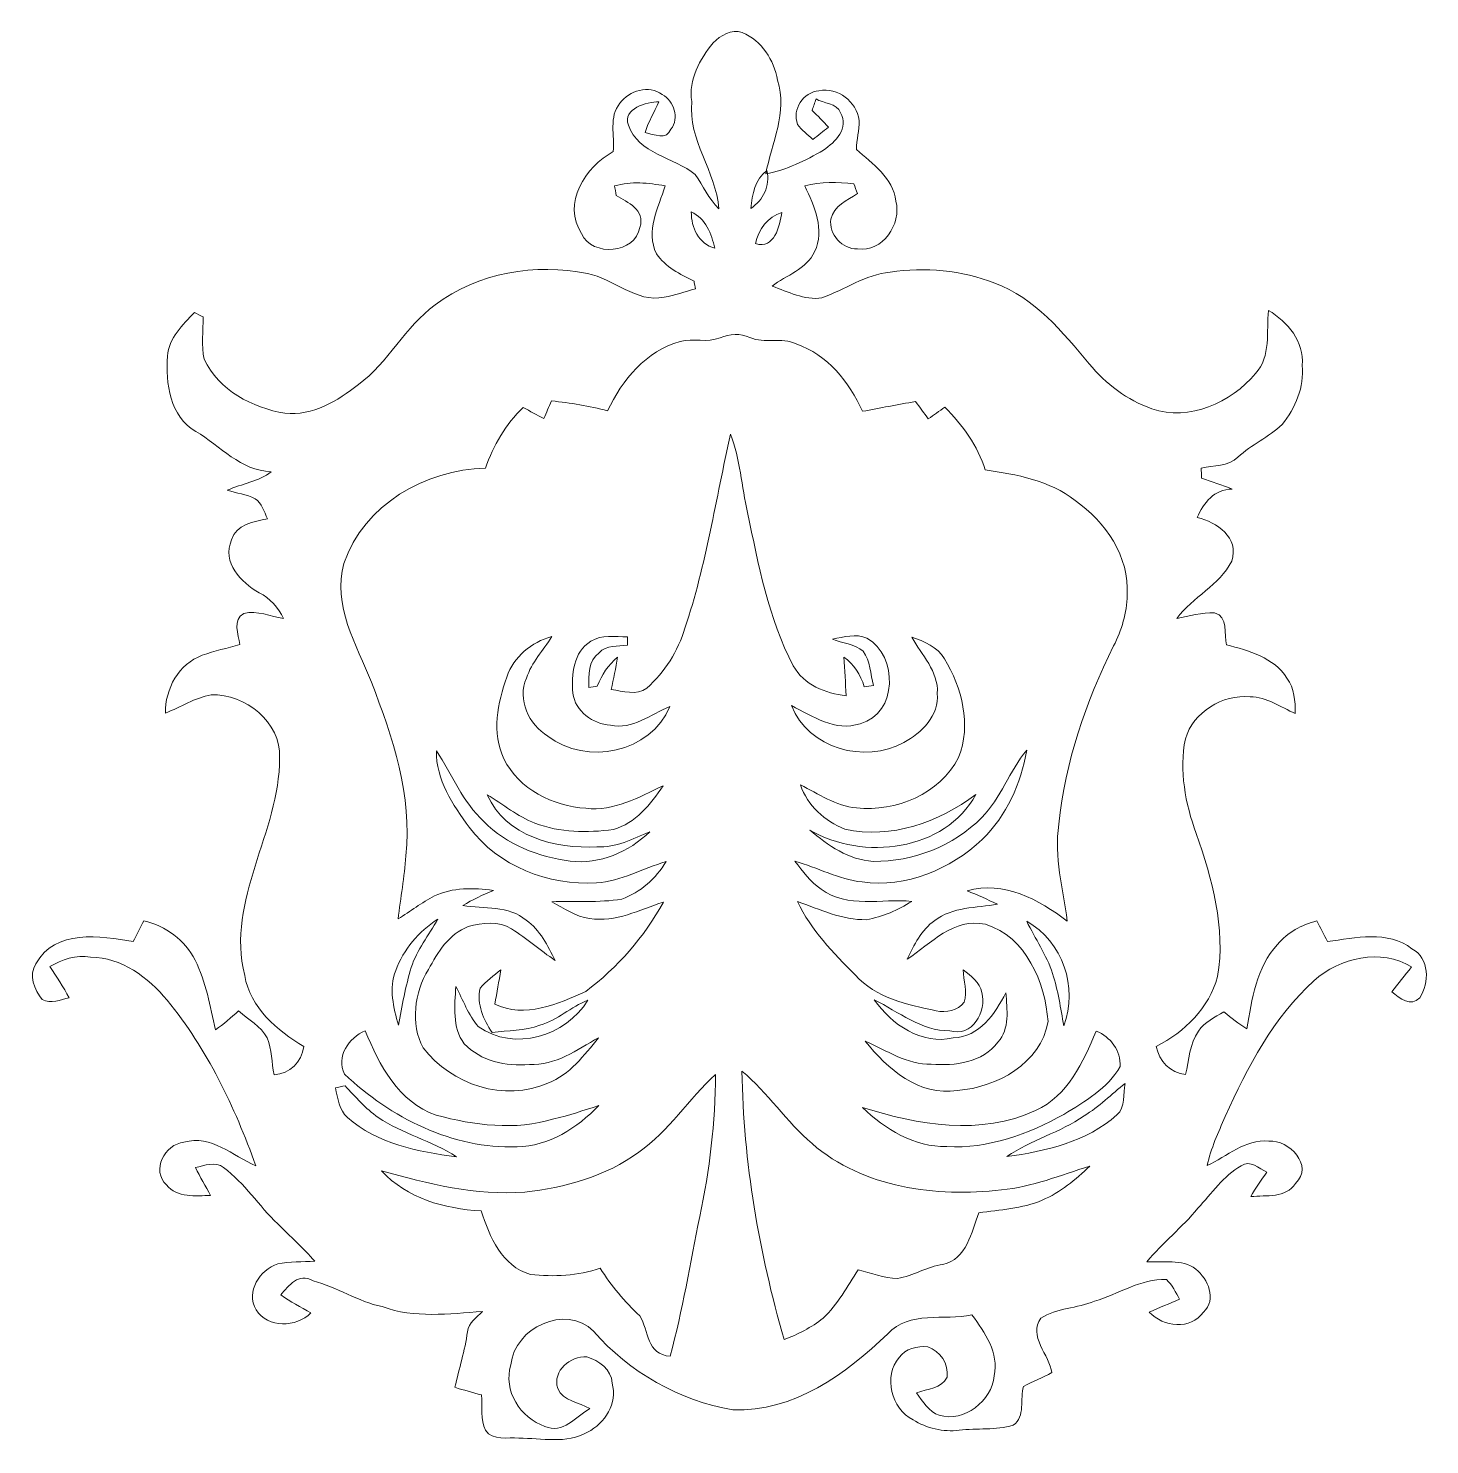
# Model space of a CAD drawing. Header units: centimetres. Extents: x -16.3 to 16.3, y -8.2 to 8.2.
# Drawn here: x 0.21 to 16.33, y -8.15 to 8.14 of the extents above; entities that cross this region are included whole.
import ezdxf

# ---------------------------------------------------------------- set-up
doc = ezdxf.new("R2010")
doc.units = ezdxf.units.CM
doc.header["$MEASUREMENT"] = 0
doc.layers.add('Layer 1', color=7, linetype='Continuous')

msp = doc.modelspace()

# ---------------------------------------------------------------- linework, layer by layer
at = {"layer": 'Layer 1', "color": 250, "lineweight": 9}
for points, knots in [([(8.08703, 7.97241), (8.17346, 8.05496), (8.2994, 8.13998), (8.42322, 8.09059), (8.42322, 8.09059), (8.64865, 7.99886), (8.788, 7.77626), (8.82821, 7.54343), (8.82821, 7.54343), (8.94745, 7.17301), (8.76013, 6.82059), (8.69309, 6.46463), (8.69309, 6.46463), (8.93122, 6.51014), (9.15065, 6.61809), (9.35844, 6.73945), (9.35844, 6.73945), (9.49038, 6.83117), (9.65618, 6.99133), (9.55176, 7.16878), (9.55176, 7.16878), (9.51507, 7.28273), (9.35173, 7.27461), (9.27236, 7.32753), (9.27236, 7.32753), (9.25684, 7.28378), (9.24202, 7.23969), (9.2272, 7.19559), (9.2272, 7.19559), (9.29035, 7.13174), (9.35526, 7.06929), (9.41559, 7.00227), (9.41559, 7.00227), (9.35526, 6.95535), (9.29494, 6.90878), (9.23461, 6.86186), (9.23461, 6.86186), (9.17287, 6.91619), (9.1069, 6.96769), (9.05963, 7.03543), (9.05963, 7.03543), (8.99296, 7.20794), (9.12737, 7.40726), (9.30481, 7.42243), (9.30481, 7.42243), (9.52354, 7.46829), (9.73803, 7.29507), (9.76731, 7.08094), (9.76731, 7.08094), (9.77401, 6.96769), (9.73485, 6.85798), (9.73556, 6.74509), (9.73556, 6.74509), (9.91971, 6.58317), (10.15959, 6.41736), (10.19028, 6.15313), (10.19028, 6.15313), (10.25802, 5.89102), (10.03824, 5.55729), (9.74826, 5.60209), (9.74826, 5.60209), (9.57222, 5.59574), (9.41559, 5.77284), (9.44275, 5.94605), (9.44275, 5.94605), (9.47203, 6.09951), (9.63325, 6.15842), (9.74649, 6.23991), (9.74649, 6.23991), (9.73344, 6.27731), (9.72039, 6.3147), (9.70804, 6.35174), (9.70804, 6.35174), (9.51895, 6.36833), (9.32633, 6.37891), (9.14183, 6.32635), (9.14183, 6.32635), (9.25189, 6.09422), (9.37608, 5.82293), (9.25578, 5.56893), (9.25578, 5.56893), (9.16018, 5.36855), (8.93158, 5.30082), (8.76542, 5.17417), (8.76542, 5.17417), (8.95027, 5.10961), (9.13688, 5.01048), (9.34009, 5.03835), (9.34009, 5.03835), (9.60115, 5.13607), (9.83963, 5.304), (10.12326, 5.33539), (10.12326, 5.33539), (10.52684, 5.39184), (10.94664, 5.35973), (11.32694, 5.20662), (11.32694, 5.20662), (11.78908, 5.03941), (12.10834, 4.64536), (12.41314, 4.27953), (12.41314, 4.27953), (12.60329, 4.05093), (12.84988, 3.86219), (13.1321, 3.76412), (13.1321, 3.76412), (13.56602, 3.61631), (14.04368, 3.83362), (14.3259, 4.1677), (14.3259, 4.1677), (14.50864, 4.37019), (14.44655, 4.64888), (14.47513, 4.89548), (14.47513, 4.89548), (14.69279, 4.76142), (14.89035, 4.536), (14.86177, 4.2626), (14.86177, 4.2626), (14.88893, 4.01424), (14.78416, 3.77047), (14.63105, 3.58103), (14.63105, 3.58103), (14.47724, 3.4371), (14.27933, 3.34925), (14.12305, 3.20673), (14.12305, 3.20673), (14.01122, 3.09702), (13.84436, 3.11289), (13.70184, 3.0815), (13.70184, 3.0815), (13.70219, 3.0434), (13.70325, 3.00529), (13.70431, 2.96649), (13.70431, 2.96649), (13.82284, 2.92521), (13.94173, 2.885), (14.05885, 2.83914), (14.05885, 2.83914), (13.84895, 2.83737), (13.729, 2.68286), (13.65633, 2.51316), (13.65633, 2.51316), (13.88246, 2.45425), (14.14175, 2.28703), (14.05144, 2.00904), (14.05144, 2.00904), (13.91421, 1.73105), (13.60024, 1.59911), (13.42208, 1.3497), (13.42208, 1.3497), (13.56566, 1.37545), (13.70748, 1.42414), (13.85494, 1.41567), (13.85494, 1.41567), (14.0151, 1.37757), (13.96466, 1.16308), (13.99041, 1.04772), (13.99041, 1.04772), (14.24617, 0.97893), (14.53651, 0.90344), (14.6875, 0.6646), (14.6875, 0.6646), (14.77216, 0.54678), (14.78381, 0.3979), (14.7831, 0.2575), (14.7831, 0.2575), (14.61236, 0.32841), (14.45749, 0.44941), (14.26381, 0.45012), (14.26381, 0.45012), (13.94808, 0.47975), (13.60765, 0.27373), (13.51875, -0.03566), (13.51875, -0.03566), (13.44643, -0.40043), (13.51839, -0.7779), (13.64328, -1.12327), (13.64328, -1.12327), (13.82672, -1.64891), (13.98406, -2.20736), (13.88951, -2.76933), (13.88951, -2.76933), (13.79038, -3.13234), (13.51275, -3.40716), (13.18431, -3.57226), (13.18431, -3.57226), (13.21536, -3.75006), (13.34659, -3.87177), (13.52157, -3.89646), (13.52157, -3.89646), (13.55685, -3.72783), (13.56849, -3.54262), (13.67044, -3.39657), (13.67044, -3.39657), (13.73958, -3.2918), (13.85565, -3.23571), (13.96219, -3.17644), (13.96219, -3.17644), (14.0465, -3.24488), (14.13187, -3.31297), (14.22501, -3.36941), (14.22501, -3.36941), (14.28463, -3.03074), (14.33684, -2.66527), (14.57778, -2.39927), (14.57778, -2.39927), (14.69208, -2.25887), (14.85718, -2.17631), (15.02934, -2.12834), (15.02934, -2.12834), (15.07097, -2.20736), (15.11295, -2.28673), (15.15387, -2.36682), (15.15387, -2.36682), (15.47172, -2.32272), (15.84814, -2.23417), (16.1247, -2.45042), (16.1247, -2.45042), (16.32721, -2.55238), (16.32827, -2.84624), (16.21361, -3.01205), (16.21361, -3.01205), (16.11131, -3.13164), (15.98431, -3.01169), (15.89188, -2.94643), (15.89188, -2.94643), (15.96738, -2.84977), (16.04393, -2.75416), (16.12119, -2.65892), (16.12119, -2.65892), (15.76911, -2.44266), (15.29216, -2.54814), (14.99794, -2.81837), (14.99794, -2.81837), (14.5284, -3.23782), (14.2363, -3.81319), (13.97806, -4.37764), (13.97806, -4.37764), (13.89728, -4.56215), (13.81226, -4.74701), (13.76886, -4.94455), (13.76886, -4.94455), (13.99958, -4.83485), (14.20455, -4.64082), (14.47865, -4.66234), (14.47865, -4.66234), (14.71149, -4.64575), (15.00041, -4.94455), (14.78663, -5.14811), (14.78663, -5.14811), (14.67339, -5.32486), (14.45043, -5.28005), (14.27228, -5.30122), (14.27228, -5.30122), (14.32484, -5.20174), (14.38905, -5.10931), (14.45572, -5.01864), (14.45572, -5.01864), (14.36541, -4.97666), (14.26205, -4.87577), (14.16151, -4.94527), (14.16151, -4.94527), (13.95654, -5.0638), (13.82037, -5.26453), (13.66268, -5.43492), (13.66268, -5.43492), (13.4817, -5.65435), (13.25734, -5.8325), (13.07566, -6.05087), (13.07566, -6.05087), (13.26404, -6.05899), (13.47676, -6.01383), (13.6394, -6.13448), (13.6394, -6.13448), (13.77733, -6.24984), (13.88493, -6.48373), (13.7283, -6.62943), (13.7283, -6.62943), (13.57942, -6.83792), (13.26475, -6.80441), (13.10423, -6.62872), (13.10423, -6.62872), (13.21924, -6.57828), (13.33601, -6.53206), (13.45101, -6.48197), (13.45101, -6.48197), (13.40903, -6.40153), (13.36952, -6.31651), (13.30038, -6.25548), (13.30038, -6.25548), (13.00263, -6.24102), (12.75075, -6.42482), (12.47452, -6.50243), (12.47452, -6.50243), (12.27697, -6.59098), (12.03743, -6.57757), (11.85751, -6.69998), (11.85751, -6.69998), (11.70476, -6.89507), (11.95947, -7.13284), (11.98451, -7.32546), (11.98451, -7.32546), (11.88009, -7.38684), (11.76191, -7.42106), (11.65925, -7.48421), (11.65925, -7.48421), (11.61128, -7.62814), (11.68536, -7.83205), (11.5386, -7.93046), (11.5386, -7.93046), (11.33858, -7.99045), (11.12338, -7.96399), (10.91771, -7.98798), (10.91771, -7.98798), (10.73286, -8.01161), (10.54412, -7.96645), (10.38678, -7.86803), (10.38678, -7.86803), (10.13808, -7.74068), (10.04036, -7.36709), (10.22662, -7.15013), (10.22662, -7.15013), (10.30282, -7.05241), (10.43547, -7.01396), (10.55682, -7.02807), (10.55682, -7.02807), (10.69617, -7.07781), (10.80059, -7.22351), (10.77801, -7.37767), (10.77801, -7.37767), (10.71698, -7.51208), (10.54977, -7.50996), (10.42841, -7.55723), (10.42841, -7.55723), (10.50108, -7.6546), (10.56388, -7.77843), (10.68876, -7.81653), (10.68876, -7.81653), (10.97522, -7.89977), (11.29448, -7.65143), (11.32165, -7.3625), (11.32165, -7.3625), (11.37774, -7.09756), (11.21158, -6.86297), (11.06447, -6.66224), (11.06447, -6.66224), (10.74415, -6.7268), (10.34198, -6.61144), (10.09714, -6.87814), (10.09714, -6.87814), (9.61561, -7.34275), (9.01413, -7.78019), (8.31457, -7.75479), (8.31457, -7.75479), (7.70073, -7.64649), (7.12183, -7.32193), (6.71401, -6.84991), (6.71401, -6.84991), (6.38911, -6.52995), (5.80385, -6.80793), (5.76222, -7.23656), (5.76222, -7.23656), (5.66909, -7.52972), (5.87299, -7.85039), (6.1538, -7.94353), (6.1538, -7.94353), (6.35418, -8.0349), (6.51505, -7.83275), (6.67168, -7.73856), (6.67168, -7.73856), (6.54609, -7.66801), (6.36476, -7.65284), (6.30091, -7.50749), (6.30091, -7.50749), (6.23882, -7.29935), (6.44767, -7.13355), (6.63499, -7.14519), (6.63499, -7.14519), (6.77363, -7.18258), (6.9218, -7.28983), (6.92603, -7.44752), (6.92603, -7.44752), (6.99377, -7.67577), (6.84384, -7.91), (6.64346, -8.00985), (6.64346, -8.00985), (6.40357, -8.15449), (6.11535, -8.07334), (5.85324, -8.08111), (5.85324, -8.08111), (5.73259, -8.06347), (5.55126, -8.11744), (5.47188, -7.98761), (5.47188, -7.98761), (5.40486, -7.86556), (5.43625, -7.71669), (5.42355, -7.58263), (5.42355, -7.58263), (5.31948, -7.553), (5.21894, -7.52795), (5.11805, -7.49409), (5.11805, -7.49409), (5.1685, -7.28101), (5.2327, -7.07146), (5.26304, -6.8545), (5.26304, -6.8545), (5.27715, -6.75184), (5.36923, -6.69081), (5.43661, -6.62273), (5.43661, -6.62273), (5.05067, -6.64742), (4.65379, -6.70316), (4.2816, -6.56628), (4.2816, -6.56628), (4.00221, -6.50913), (3.76303, -6.33909), (3.48857, -6.27136), (3.48857, -6.27136), (3.31571, -6.1687), (3.21058, -6.32498), (3.11603, -6.43081), (3.11603, -6.43081), (3.22504, -6.51019), (3.34463, -6.57228), (3.46246, -6.63754), (3.46246, -6.63754), (3.29489, -6.80829), (2.96575, -6.81675), (2.83275, -6.60403), (2.83275, -6.60403), (2.71105, -6.39095), (2.87473, -6.14436), (3.08111, -6.07592), (3.08111, -6.07592), (3.22046, -6.04593), (3.3658, -6.05334), (3.50762, -6.04382), (3.50762, -6.04382), (3.37321, -5.89283), (3.2254, -5.7556), (3.08076, -5.61555), (3.08076, -5.61555), (2.86627, -5.40564), (2.6994, -5.14741), (2.45881, -4.96573), (2.45881, -4.96573), (2.36215, -4.89235), (2.24009, -4.9435), (2.13566, -4.96608), (2.13566, -4.96608), (2.18682, -5.07685), (2.25067, -5.18128), (2.30958, -5.28817), (2.30958, -5.28817), (2.14025, -5.28887), (1.92294, -5.32027), (1.80264, -5.16575), (1.80264, -5.16575), (1.62273, -5.00135), (1.78183, -4.69656), (2.00267, -4.67539), (2.00267, -4.67539), (2.31664, -4.58508), (2.56182, -4.83097), (2.82887, -4.94703), (2.82887, -4.94703), (2.58652, -4.26758), (2.27113, -3.60154), (1.8097, -3.04203), (1.8097, -3.04203), (1.58992, -2.78239), (1.28618, -2.5432), (0.92917, -2.54744), (0.92917, -2.54744), (0.76124, -2.51287), (0.60073, -2.57143), (0.45997, -2.65503), (0.45997, -2.65503), (0.53793, -2.7711), (0.61696, -2.88822), (0.68257, -3.01275), (0.68257, -3.01275), (0.58238, -3.03498), (0.47232, -3.08613), (0.37283, -3.03427), (0.37283, -3.03427), (0.28288, -2.91962), (0.21303, -2.75593), (0.30087, -2.62117), (0.30087, -2.62117), (0.51571, -2.22253), (1.04523, -2.29908), (1.41741, -2.36752), (1.41741, -2.36752), (1.45833, -2.28673), (1.49996, -2.2063), (1.54229, -2.12657), (1.54229, -2.12657), (1.78994, -2.18655), (2.01819, -2.34777), (2.12967, -2.58025), (2.12967, -2.58025), (2.25843, -2.82931), (2.30182, -3.11082), (2.36426, -3.38176), (2.36426, -3.38176), (2.45846, -3.31614), (2.54453, -3.23959), (2.63167, -3.16515), (2.63167, -3.16515), (2.7428, -3.26428), (2.88496, -3.34083), (2.96011, -3.47454), (2.96011, -3.47454), (3.01091, -3.60965), (3.01196, -3.75888), (3.03913, -3.90034), (3.03913, -3.90034), (3.22293, -3.88764), (3.3524, -3.75323), (3.38273, -3.57296), (3.38273, -3.57296), (3.07194, -3.39199), (2.76502, -3.12881), (2.70082, -2.75522), (2.70082, -2.75522), (2.48245, -1.88598), (3.10404, -1.11057), (3.10263, -0.25473), (3.10263, -0.25473), (3.11956, 0.16366), (2.70822, 0.47904), (2.31664, 0.47375), (2.31664, 0.47375), (2.12861, 0.43671), (1.96563, 0.3344), (1.79135, 0.26138), (1.79135, 0.26138), (1.78112, 0.54078), (1.94693, 0.82865), (2.21292, 0.92813), (2.21292, 0.92813), (2.35439, 0.97575), (2.50079, 1.01033), (2.64543, 1.05019), (2.64543, 1.05019), (2.63238, 1.16484), (2.55476, 1.34053), (2.692, 1.40826), (2.692, 1.40826), (2.84298, 1.44601), (2.99856, 1.3758), (3.14708, 1.34864), (3.14708, 1.34864), (3.08711, 1.47564), (2.99433, 1.58359), (2.86697, 1.64709), (2.86697, 1.64709), (2.65778, 1.76386), (2.43764, 1.99669), (2.54947, 2.25458), (2.54947, 2.25458), (2.59957, 2.43415), (2.80982, 2.46518), (2.96328, 2.498), (2.96328, 2.498), (2.92377, 2.57807), (2.89837, 2.67473), (2.82217, 2.72835), (2.82217, 2.72835), (2.72057, 2.77705), (2.60768, 2.79433), (2.50114, 2.82608), (2.50114, 2.82608), (2.66836, 2.90158), (2.86027, 2.9231), (3.00738, 3.03916), (3.00738, 3.03916), (2.65107, 3.04939), (2.42318, 3.33444), (2.13955, 3.50306), (2.13955, 3.50306), (1.84251, 3.66958), (1.78712, 4.06222), (1.81393, 4.36878), (1.81393, 4.36878), (1.8284, 4.57727), (1.9875, 4.72825), (2.12332, 4.87078), (2.12332, 4.87078), (2.15613, 4.85385), (2.18929, 4.83692), (2.22245, 4.81963), (2.22245, 4.81963), (2.22351, 4.65806), (2.20058, 4.49225), (2.23621, 4.33315), (2.23621, 4.33315), (2.40378, 3.97614), (2.78936, 3.77329), (3.16437, 3.7112), (3.16437, 3.7112), (3.48116, 3.67698), (3.77079, 3.85514), (4.00927, 4.0414), (4.00927, 4.0414), (4.35358, 4.29717), (4.54443, 4.70568), (4.89086, 4.95863), (4.89086, 4.95863), (5.38369, 5.32904), (6.04444, 5.44369), (6.6424, 5.31775), (6.6424, 5.31775), (6.94755, 5.26412), (7.2005, 4.97838), (7.5247, 5.04647), (7.5247, 5.04647), (7.64676, 5.0701), (7.76423, 5.10961), (7.88418, 5.14242), (7.88418, 5.14242), (7.8803, 5.16465), (7.87218, 5.20945), (7.8683, 5.23168), (7.8683, 5.23168), (7.70814, 5.30929), (7.5381, 5.39677), (7.4358, 5.54706), (7.4358, 5.54706), (7.31091, 5.80741), (7.45979, 6.07693), (7.53563, 6.32811), (7.53563, 6.32811), (7.34372, 6.36092), (7.14546, 6.38244), (6.95567, 6.32811), (6.95567, 6.32811), (6.9599, 6.30059), (6.96872, 6.24521), (6.97331, 6.21769), (6.97331, 6.21769), (7.10525, 6.13549), (7.31127, 6.05506), (7.24565, 5.85045), (7.24565, 5.85045), (7.19626, 5.54918), (6.70061, 5.50367), (6.57467, 5.77883), (6.57467, 5.77883), (6.34854, 6.12209), (6.62053, 6.54895), (6.93909, 6.7211), (6.93909, 6.7211), (6.95814, 6.90455), (6.88546, 7.12292), (7.0167, 7.27743), (7.0167, 7.27743), (7.12218, 7.42384), (7.34937, 7.49333), (7.50283, 7.38045), (7.50283, 7.38045), (7.63794, 7.30213), (7.70497, 7.10951), (7.60196, 6.97863), (7.60196, 6.97863), (7.55786, 6.85198), (7.40511, 6.9176), (7.30703, 6.94088), (7.30703, 6.94088), (7.3409, 7.06647), (7.41463, 7.17548), (7.46296, 7.29543), (7.46296, 7.29543), (7.32644, 7.2926), (7.04421, 7.22028), (7.11336, 7.02661), (7.11336, 7.02661), (7.2259, 6.69711), (7.63688, 6.65266), (7.88347, 6.46005), (7.88347, 6.46005), (7.96743, 6.32493), (8.04046, 6.17994), (8.15335, 6.06494), (8.15335, 6.06494), (8.12229, 6.49533), (7.79916, 6.85198), (7.84185, 7.29719), (7.84185, 7.29719), (7.80233, 7.55084), (7.93745, 7.78191), (8.08703, 7.97241), (8.08703, 7.97241), (8.08703, 7.97241), (8.08703, 7.97241), (8.08703, 7.97241)], [0, 0, 0, 0, 0.00571429, 0.00571429, 0.00571429, 0.00571429, 0.01142857, 0.01142857, 0.01142857, 0.01142857, 0.01714286, 0.01714286, 0.01714286, 0.01714286, 0.02285714, 0.02285714, 0.02285714, 0.02285714, 0.02857143, 0.02857143, 0.02857143, 0.02857143, 0.03428571, 0.03428571, 0.03428571, 0.03428571, 0.04, 0.04, 0.04, 0.04, 0.04571429, 0.04571429, 0.04571429, 0.04571429, 0.05142857, 0.05142857, 0.05142857, 0.05142857, 0.05714286, 0.05714286, 0.05714286, 0.05714286, 0.06285714, 0.06285714, 0.06285714, 0.06285714, 0.06857143, 0.06857143, 0.06857143, 0.06857143, 0.07428571, 0.07428571, 0.07428571, 0.07428571, 0.08, 0.08, 0.08, 0.08, 0.08571429, 0.08571429, 0.08571429, 0.08571429, 0.09142857, 0.09142857, 0.09142857, 0.09142857, 0.09714286, 0.09714286, 0.09714286, 0.09714286, 0.10285714, 0.10285714, 0.10285714, 0.10285714, 0.10857143, 0.10857143, 0.10857143, 0.10857143, 0.11428571, 0.11428571, 0.11428571, 0.11428571, 0.12, 0.12, 0.12, 0.12, 0.12571429, 0.12571429, 0.12571429, 0.12571429, 0.13142857, 0.13142857, 0.13142857, 0.13142857, 0.13714286, 0.13714286, 0.13714286, 0.13714286, 0.14285714, 0.14285714, 0.14285714, 0.14285714, 0.14857143, 0.14857143, 0.14857143, 0.14857143, 0.15428571, 0.15428571, 0.15428571, 0.15428571, 0.16, 0.16, 0.16, 0.16, 0.16571429, 0.16571429, 0.16571429, 0.16571429, 0.17142857, 0.17142857, 0.17142857, 0.17142857, 0.17714286, 0.17714286, 0.17714286, 0.17714286, 0.18285714, 0.18285714, 0.18285714, 0.18285714, 0.18857143, 0.18857143, 0.18857143, 0.18857143, 0.19428571, 0.19428571, 0.19428571, 0.19428571, 0.2, 0.2, 0.2, 0.2, 0.20571429, 0.20571429, 0.20571429, 0.20571429, 0.21142857, 0.21142857, 0.21142857, 0.21142857, 0.21714286, 0.21714286, 0.21714286, 0.21714286, 0.22285714, 0.22285714, 0.22285714, 0.22285714, 0.22857143, 0.22857143, 0.22857143, 0.22857143, 0.23428571, 0.23428571, 0.23428571, 0.23428571, 0.24, 0.24, 0.24, 0.24, 0.24571429, 0.24571429, 0.24571429, 0.24571429, 0.25142857, 0.25142857, 0.25142857, 0.25142857, 0.25714286, 0.25714286, 0.25714286, 0.25714286, 0.26285714, 0.26285714, 0.26285714, 0.26285714, 0.26857143, 0.26857143, 0.26857143, 0.26857143, 0.27428571, 0.27428571, 0.27428571, 0.27428571, 0.28, 0.28, 0.28, 0.28, 0.28571429, 0.28571429, 0.28571429, 0.28571429, 0.29142857, 0.29142857, 0.29142857, 0.29142857, 0.29714286, 0.29714286, 0.29714286, 0.29714286, 0.30285714, 0.30285714, 0.30285714, 0.30285714, 0.30857143, 0.30857143, 0.30857143, 0.30857143, 0.31428571, 0.31428571, 0.31428571, 0.31428571, 0.32, 0.32, 0.32, 0.32, 0.32571429, 0.32571429, 0.32571429, 0.32571429, 0.33142857, 0.33142857, 0.33142857, 0.33142857, 0.33714286, 0.33714286, 0.33714286, 0.33714286, 0.34285714, 0.34285714, 0.34285714, 0.34285714, 0.34857143, 0.34857143, 0.34857143, 0.34857143, 0.35428571, 0.35428571, 0.35428571, 0.35428571, 0.36, 0.36, 0.36, 0.36, 0.36571429, 0.36571429, 0.36571429, 0.36571429, 0.37142857, 0.37142857, 0.37142857, 0.37142857, 0.37714286, 0.37714286, 0.37714286, 0.37714286, 0.38285714, 0.38285714, 0.38285714, 0.38285714, 0.38857143, 0.38857143, 0.38857143, 0.38857143, 0.39428571, 0.39428571, 0.39428571, 0.39428571, 0.4, 0.4, 0.4, 0.4, 0.40571429, 0.40571429, 0.40571429, 0.40571429, 0.41142857, 0.41142857, 0.41142857, 0.41142857, 0.41714286, 0.41714286, 0.41714286, 0.41714286, 0.42285714, 0.42285714, 0.42285714, 0.42285714, 0.42857143, 0.42857143, 0.42857143, 0.42857143, 0.43428571, 0.43428571, 0.43428571, 0.43428571, 0.44, 0.44, 0.44, 0.44, 0.44571429, 0.44571429, 0.44571429, 0.44571429, 0.45142857, 0.45142857, 0.45142857, 0.45142857, 0.45714286, 0.45714286, 0.45714286, 0.45714286, 0.46285714, 0.46285714, 0.46285714, 0.46285714, 0.46857143, 0.46857143, 0.46857143, 0.46857143, 0.47428571, 0.47428571, 0.47428571, 0.47428571, 0.48, 0.48, 0.48, 0.48, 0.48571429, 0.48571429, 0.48571429, 0.48571429, 0.49142857, 0.49142857, 0.49142857, 0.49142857, 0.49714286, 0.49714286, 0.49714286, 0.49714286, 0.50285714, 0.50285714, 0.50285714, 0.50285714, 0.50857143, 0.50857143, 0.50857143, 0.50857143, 0.51428571, 0.51428571, 0.51428571, 0.51428571, 0.52, 0.52, 0.52, 0.52, 0.52571429, 0.52571429, 0.52571429, 0.52571429, 0.53142857, 0.53142857, 0.53142857, 0.53142857, 0.53714286, 0.53714286, 0.53714286, 0.53714286, 0.54285714, 0.54285714, 0.54285714, 0.54285714, 0.54857143, 0.54857143, 0.54857143, 0.54857143, 0.55428571, 0.55428571, 0.55428571, 0.55428571, 0.56, 0.56, 0.56, 0.56, 0.56571429, 0.56571429, 0.56571429, 0.56571429, 0.57142857, 0.57142857, 0.57142857, 0.57142857, 0.57714286, 0.57714286, 0.57714286, 0.57714286, 0.58285714, 0.58285714, 0.58285714, 0.58285714, 0.58857143, 0.58857143, 0.58857143, 0.58857143, 0.59428571, 0.59428571, 0.59428571, 0.59428571, 0.6, 0.6, 0.6, 0.6, 0.60571429, 0.60571429, 0.60571429, 0.60571429, 0.61142857, 0.61142857, 0.61142857, 0.61142857, 0.61714286, 0.61714286, 0.61714286, 0.61714286, 0.62285714, 0.62285714, 0.62285714, 0.62285714, 0.62857143, 0.62857143, 0.62857143, 0.62857143, 0.63428571, 0.63428571, 0.63428571, 0.63428571, 0.64, 0.64, 0.64, 0.64, 0.64571429, 0.64571429, 0.64571429, 0.64571429, 0.65142857, 0.65142857, 0.65142857, 0.65142857, 0.65714286, 0.65714286, 0.65714286, 0.65714286, 0.66285714, 0.66285714, 0.66285714, 0.66285714, 0.66857143, 0.66857143, 0.66857143, 0.66857143, 0.67428571, 0.67428571, 0.67428571, 0.67428571, 0.68, 0.68, 0.68, 0.68, 0.68571429, 0.68571429, 0.68571429, 0.68571429, 0.69142857, 0.69142857, 0.69142857, 0.69142857, 0.69714286, 0.69714286, 0.69714286, 0.69714286, 0.70285714, 0.70285714, 0.70285714, 0.70285714, 0.70857143, 0.70857143, 0.70857143, 0.70857143, 0.71428571, 0.71428571, 0.71428571, 0.71428571, 0.72, 0.72, 0.72, 0.72, 0.72571429, 0.72571429, 0.72571429, 0.72571429, 0.73142857, 0.73142857, 0.73142857, 0.73142857, 0.73714286, 0.73714286, 0.73714286, 0.73714286, 0.74285714, 0.74285714, 0.74285714, 0.74285714, 0.74857143, 0.74857143, 0.74857143, 0.74857143, 0.75428571, 0.75428571, 0.75428571, 0.75428571, 0.76, 0.76, 0.76, 0.76, 0.76571429, 0.76571429, 0.76571429, 0.76571429, 0.77142857, 0.77142857, 0.77142857, 0.77142857, 0.77714286, 0.77714286, 0.77714286, 0.77714286, 0.78285714, 0.78285714, 0.78285714, 0.78285714, 0.78857143, 0.78857143, 0.78857143, 0.78857143, 0.79428571, 0.79428571, 0.79428571, 0.79428571, 0.8, 0.8, 0.8, 0.8, 0.80571429, 0.80571429, 0.80571429, 0.80571429, 0.81142857, 0.81142857, 0.81142857, 0.81142857, 0.81714286, 0.81714286, 0.81714286, 0.81714286, 0.82285714, 0.82285714, 0.82285714, 0.82285714, 0.82857143, 0.82857143, 0.82857143, 0.82857143, 0.83428571, 0.83428571, 0.83428571, 0.83428571, 0.84, 0.84, 0.84, 0.84, 0.84571429, 0.84571429, 0.84571429, 0.84571429, 0.85142857, 0.85142857, 0.85142857, 0.85142857, 0.85714286, 0.85714286, 0.85714286, 0.85714286, 0.86285714, 0.86285714, 0.86285714, 0.86285714, 0.86857143, 0.86857143, 0.86857143, 0.86857143, 0.87428571, 0.87428571, 0.87428571, 0.87428571, 0.88, 0.88, 0.88, 0.88, 0.88571429, 0.88571429, 0.88571429, 0.88571429, 0.89142857, 0.89142857, 0.89142857, 0.89142857, 0.89714286, 0.89714286, 0.89714286, 0.89714286, 0.90285714, 0.90285714, 0.90285714, 0.90285714, 0.90857143, 0.90857143, 0.90857143, 0.90857143, 0.91428571, 0.91428571, 0.91428571, 0.91428571, 0.92, 0.92, 0.92, 0.92, 0.92571429, 0.92571429, 0.92571429, 0.92571429, 0.93142857, 0.93142857, 0.93142857, 0.93142857, 0.93714286, 0.93714286, 0.93714286, 0.93714286, 0.94285714, 0.94285714, 0.94285714, 0.94285714, 0.94857143, 0.94857143, 0.94857143, 0.94857143, 0.95428571, 0.95428571, 0.95428571, 0.95428571, 0.96, 0.96, 0.96, 0.96, 0.96571429, 0.96571429, 0.96571429, 0.96571429, 0.97142857, 0.97142857, 0.97142857, 0.97142857, 0.97714286, 0.97714286, 0.97714286, 0.97714286, 0.98285714, 0.98285714, 0.98285714, 0.98285714, 0.98857143, 0.98857143, 0.98857143, 0.98857143, 1, 1, 1, 1]), ([(8.5213, 6.06882), (8.66488, 6.16583), (8.74707, 6.32246), (8.70545, 6.50379), (8.70545, 6.50379), (8.56892, 6.40008), (8.53858, 6.23004), (8.5213, 6.06882), (8.5213, 6.06882), (8.5213, 6.06882), (8.5213, 6.06882), (8.5213, 6.06882)], [0, 0, 0, 0, 0.25, 0.25, 0.25, 0.25, 0.5, 0.5, 0.5, 0.5, 1, 1, 1, 1]), ([(7.83691, 6.02895), (7.83691, 5.84551), (7.91734, 5.66242), (8.10713, 5.60985), (8.10713, 5.60985), (8.06762, 5.77707), (8.00412, 5.95346), (7.83691, 6.02895), (7.83691, 6.02895), (7.83691, 6.02895), (7.83691, 6.02895), (7.83691, 6.02895)], [0, 0, 0, 0, 0.25, 0.25, 0.25, 0.25, 0.5, 0.5, 0.5, 0.5, 1, 1, 1, 1]), ([(8.57527, 5.66348), (8.79611, 5.59257), (8.85113, 5.86668), (8.87831, 6.02296), (8.87831, 6.02296), (8.71426, 5.97145), (8.6102, 5.82646), (8.57527, 5.66348), (8.57527, 5.66348), (8.57527, 5.66348), (8.57527, 5.66348), (8.57527, 5.66348)], [0, 0, 0, 0, 0.25, 0.25, 0.25, 0.25, 0.5, 0.5, 0.5, 0.5, 1, 1, 1, 1]), ([(8.16887, 4.58045), (8.0207, 4.51977), (7.85984, 4.57516), (7.70814, 4.53882), (7.70814, 4.53882), (7.31585, 4.42805), (7.0428, 4.09503), (6.87488, 3.73837), (6.87488, 3.73837), (6.66357, 3.79658), (6.44696, 3.83185), (6.2293, 3.85302), (6.2293, 3.85302), (6.19966, 3.78529), (6.17074, 3.71755), (6.14146, 3.65017), (6.14146, 3.65017), (6.06102, 3.69039), (5.98306, 3.73519), (5.90404, 3.77753), (5.90404, 3.77753), (5.70119, 3.58597), (5.56184, 3.33973), (5.46871, 3.07867), (5.46871, 3.07867), (4.77762, 3.06456), (4.07347, 2.65887), (3.8424, 1.98435), (3.8424, 1.98435), (3.70729, 1.50492), (3.98457, 1.04525), (4.16026, 0.61663), (4.16026, 0.61663), (4.40085, -0.01837), (4.63227, -0.68971), (4.55325, -1.37974), (4.55325, -1.37974), (4.54196, -1.62387), (4.49116, -1.86375), (4.46541, -2.10682), (4.46541, -2.10682), (4.60546, -2.02003), (4.73599, -1.91702), (4.8831, -1.84188), (4.8831, -1.84188), (5.09371, -1.7424), (5.3343, -1.74698), (5.56078, -1.77838), (5.56078, -1.77838), (5.44013, -1.82989), (5.3216, -1.88457), (5.20871, -1.9516), (5.20871, -1.9516), (5.45389, -1.99463), (5.73611, -1.94842), (5.93967, -2.12163), (5.93967, -2.12163), (6.09948, -2.23135), (6.18626, -2.4155), (6.27163, -2.58518), (6.27163, -2.58518), (6.1023, -2.467), (5.94425, -2.33224), (5.77104, -2.22076), (5.77104, -2.22076), (5.62217, -2.12798), (5.43308, -2.14668), (5.27221, -2.19501), (5.27221, -2.19501), (5.0503, -2.27439), (4.92296, -2.49346), (4.81325, -2.68678), (4.81325, -2.68678), (4.65591, -2.95172), (4.60123, -3.31261), (4.75398, -3.5899), (4.75398, -3.5899), (5.07501, -4.01252), (5.69237, -4.21819), (6.18838, -3.99417), (6.18838, -3.99417), (6.43991, -3.89892), (6.60571, -3.67386), (6.7694, -3.47242), (6.7694, -3.47242), (6.5221, -3.61036), (6.27481, -3.79768), (5.97495, -3.77934), (5.97495, -3.77934), (5.70683, -3.80544), (5.4165, -3.74159), (5.22494, -3.54192), (5.22494, -3.54192), (5.08559, -3.35318), (5.1177, -3.10377), (5.12863, -2.88293), (5.12863, -2.88293), (5.21189, -3.0378), (5.27115, -3.20995), (5.38686, -3.34507), (5.38686, -3.34507), (5.79997, -3.63682), (6.39546, -3.45584), (6.64699, -3.04203), (6.64699, -3.04203), (6.45331, -3.11788), (6.29738, -3.26852), (6.09701, -3.32955), (6.09701, -3.32955), (5.91991, -3.39058), (5.72976, -3.38987), (5.54632, -3.4128), (5.54632, -3.4128), (5.44648, -3.26322), (5.36676, -3.09001), (5.40909, -2.90339), (5.40909, -2.90339), (5.47859, -2.82225), (5.56255, -2.75558), (5.64651, -2.69067), (5.64651, -2.69067), (5.62675, -2.82366), (5.59924, -2.95419), (5.57842, -3.08754), (5.57842, -3.08754), (5.92062, -3.25088), (6.30515, -3.08648), (6.623, -2.93937), (6.623, -2.93937), (6.98848, -2.66809), (7.29821, -2.31037), (7.51694, -1.91173), (7.51694, -1.91173), (7.24248, -2.0024), (6.9666, -2.14668), (6.66815, -2.10188), (6.66815, -2.10188), (6.5087, -2.07895), (6.37147, -1.98617), (6.23388, -1.90856), (6.23388, -1.90856), (6.50129, -1.9008), (6.77222, -1.92055), (7.03786, -1.87822), (7.03786, -1.87822), (7.252, -1.7999), (7.43192, -1.64115), (7.54692, -1.44536), (7.54692, -1.44536), (7.27952, -1.52685), (7.0301, -1.66902), (6.74647, -1.69125), (6.74647, -1.69125), (6.19614, -1.72688), (5.61864, -1.49722), (5.28209, -1.05131), (5.28209, -1.05131), (5.09722, -0.79519), (4.89897, -0.50168), (4.90603, -0.17148), (4.90603, -0.17148), (5.08595, -0.44382), (5.20695, -0.76203), (5.45178, -0.98675), (5.45178, -0.98675), (5.7146, -1.25133), (6.08043, -1.39033), (6.44449, -1.44183), (6.44449, -1.44183), (6.78316, -1.47923), (7.12041, -1.33812), (7.3603, -1.10211), (7.3603, -1.10211), (7.16522, -1.1843), (6.97119, -1.29049), (6.75141, -1.27567), (6.75141, -1.27567), (6.27586, -1.30672), (5.70119, -1.15467), (5.49058, -0.67807), (5.49058, -0.67807), (5.67297, -0.78708), (5.83771, -0.9296), (6.03915, -1.00439), (6.03915, -1.00439), (6.32455, -1.1141), (6.64064, -1.11692), (6.9405, -1.07706), (6.9405, -1.07706), (7.19485, -1.0065), (7.3723, -0.78567), (7.51165, -0.57435), (7.51165, -0.57435), (7.23436, -0.70629), (6.94544, -0.86963), (6.62582, -0.83329), (6.62582, -0.83329), (6.24588, -0.80577), (5.85465, -0.61915), (5.68214, -0.26285), (5.68214, -0.26285), (5.53644, 0.03419), (5.61194, 0.38027), (5.71565, 0.67695), (5.71565, 0.67695), (5.79432, 0.91331), (5.99788, 1.07806), (6.23247, 1.14227), (6.23247, 1.14227), (6.13546, 0.98281), (5.99999, 0.84558), (5.94214, 0.6639), (5.94214, 0.6639), (5.83136, 0.41942), (5.97212, 0.12838), (6.18732, -0.00356), (6.18732, -0.00356), (6.62794, -0.34434), (7.37547, -0.199), (7.58926, 0.33899), (7.58926, 0.33899), (7.37124, 0.2455), (7.16169, 0.06982), (6.90769, 0.12133), (6.90769, 0.12133), (6.70414, 0.1372), (6.50235, 0.28114), (6.47413, 0.49315), (6.47413, 0.49315), (6.45649, 0.702), (6.48153, 0.9687), (6.68121, 1.08829), (6.68121, 1.08829), (6.80715, 1.17084), (6.96096, 1.13662), (7.10278, 1.13839), (7.10278, 1.13839), (7.10278, 1.1151), (7.10242, 1.06854), (7.10242, 1.04525), (7.10242, 1.04525), (6.9913, 1.0255), (6.85971, 1.04737), (6.77646, 0.95706), (6.77646, 0.95706), (6.64946, 0.86392), (6.65651, 0.69671), (6.65969, 0.55701), (6.65969, 0.55701), (6.68403, 0.56124), (6.73236, 0.56935), (6.75635, 0.57359), (6.75635, 0.57359), (6.80609, 0.70129), (6.88264, 0.817), (6.98812, 0.90555), (6.98812, 0.90555), (6.96943, 0.77996), (6.94085, 0.65649), (6.91721, 0.53161), (6.91721, 0.53161), (7.05021, 0.51855), (7.20967, 0.45717), (7.32432, 0.5503), (7.32432, 0.5503), (7.53316, 0.73093), (7.6838, 0.97611), (7.76388, 1.23928), (7.76388, 1.23928), (8.00836, 1.96565), (8.11842, 2.72625), (8.28881, 3.47096), (8.28881, 3.47096), (8.39711, 3.18204), (8.41511, 2.87018), (8.4832, 2.57067), (8.4832, 2.57067), (8.6109, 1.97129), (8.72203, 1.35358), (9.00989, 0.80572), (9.00989, 0.80572), (9.13231, 0.58629), (9.37819, 0.48963), (9.61666, 0.46035), (9.61666, 0.46035), (9.61138, 0.60957), (9.6015, 0.75809), (9.59268, 0.90696), (9.59268, 0.90696), (9.70628, 0.8223), (9.78811, 0.70482), (9.8234, 0.56547), (9.8234, 0.56547), (9.85903, 0.57006), (9.895, 0.57465), (9.93099, 0.57923), (9.93099, 0.57923), (9.89466, 0.71011), (9.90241, 0.86322), (9.81176, 0.97293), (9.81176, 0.97293), (9.7158, 1.05795), (9.57151, 1.06536), (9.46039, 1.11263), (9.46039, 1.11263), (9.58845, 1.13697), (9.73096, 1.17931), (9.85656, 1.12498), (9.85656, 1.12498), (10.21885, 0.92213), (10.20898, 0.25291), (9.78036, 0.14038), (9.78036, 0.14038), (9.49142, 0.04372), (9.23461, 0.22363), (8.99084, 0.34781), (8.99084, 0.34781), (9.18064, -0.14996), (9.83328, -0.32212), (10.27954, -0.07658), (10.27954, -0.07658), (10.48556, 0.03313), (10.69053, 0.23492), (10.66583, 0.48857), (10.66583, 0.48857), (10.68312, 0.7461), (10.48415, 0.92778), (10.37266, 1.13697), (10.37266, 1.13697), (10.5152, 1.08688), (10.66795, 1.02444), (10.74838, 0.88756), (10.74838, 0.88756), (10.94841, 0.55277), (11.06306, 0.12838), (10.90995, -0.24838), (10.90995, -0.24838), (10.69617, -0.6689), (10.19098, -0.87845), (9.73626, -0.82835), (9.73626, -0.82835), (9.49743, -0.8086), (9.30092, -0.66537), (9.09209, -0.56483), (9.09209, -0.56483), (9.17146, -0.80083), (9.3736, -0.98393), (9.60291, -1.07177), (9.60291, -1.07177), (10.13772, -1.19277), (10.68206, -0.99345), (11.10857, -0.67419), (11.10857, -0.67419), (10.75579, -1.33071), (9.80716, -1.44042), (9.2011, -1.08306), (9.2011, -1.08306), (9.40924, -1.26015), (9.64453, -1.42807), (9.92888, -1.44395), (9.92888, -1.44395), (10.39137, -1.45065), (10.85069, -1.26685), (11.17842, -0.94018), (11.17842, -0.94018), (11.39961, -0.71652), (11.49133, -0.4029), (11.69559, -0.16619), (11.69559, -0.16619), (11.62821, -0.5493), (11.46417, -0.9176), (11.18371, -1.19207), (11.18371, -1.19207), (10.81682, -1.53532), (10.30882, -1.75157), (9.80047, -1.68102), (9.80047, -1.68102), (9.52918, -1.64891), (9.28717, -1.51521), (9.02788, -1.44113), (9.02788, -1.44113), (9.1182, -1.55684), (9.20921, -1.67749), (9.32916, -1.76498), (9.32916, -1.76498), (9.6336, -1.98617), (10.02554, -1.87187), (10.37407, -1.90362), (10.37407, -1.90362), (10.21569, -2.00663), (10.03824, -2.0793), (9.85233, -2.11458), (9.85233, -2.11458), (9.57081, -2.11987), (9.31681, -1.99569), (9.05787, -1.90679), (9.05787, -1.90679), (9.21308, -2.23241), (9.46921, -2.4977), (9.72145, -2.74993), (9.72145, -2.74993), (9.95816, -3.01522), (10.32046, -3.09354), (10.65278, -3.16233), (10.65278, -3.16233), (10.76496, -3.18632), (10.90643, -3.16621), (10.97381, -3.06285), (10.97381, -3.06285), (11.01755, -2.94325), (10.96499, -2.81449), (10.96252, -2.69243), (10.96252, -2.69243), (11.05353, -2.76016), (11.15408, -2.8353), (11.17877, -2.95384), (11.17877, -2.95384), (11.24015, -3.16797), (11.06271, -3.47454), (10.80976, -3.39163), (10.80976, -3.39163), (10.48133, -3.39834), (10.22133, -3.17362), (9.94122, -3.0378), (9.94122, -3.0378), (10.14231, -3.32108), (10.48556, -3.5592), (10.84928, -3.47454), (10.84928, -3.47454), (11.15125, -3.46466), (11.33152, -3.19584), (11.455, -2.95631), (11.455, -2.95631), (11.4684, -3.14751), (11.50121, -3.36906), (11.36327, -3.52428), (11.36327, -3.52428), (11.18724, -3.75852), (10.86833, -3.79909), (10.59739, -3.77722), (10.59739, -3.77722), (10.31835, -3.78287), (10.08093, -3.61918), (9.8361, -3.51158), (9.8361, -3.51158), (10.09398, -3.83013), (10.45628, -4.15187), (10.89761, -4.0792), (10.89761, -4.0792), (11.35198, -4.04533), (11.8561, -3.76875), (11.93936, -3.28615), (11.93936, -3.28615), (11.90867, -2.83883), (11.68712, -2.31178), (11.22005, -2.1675), (11.22005, -2.1675), (10.85527, -2.08953), (10.59175, -2.38692), (10.32117, -2.57037), (10.32117, -2.57037), (10.39842, -2.40562), (10.48274, -2.23276), (10.63585, -2.12446), (10.63585, -2.12446), (10.83975, -1.96571), (11.11633, -1.97911), (11.35728, -1.93748), (11.35728, -1.93748), (11.24403, -1.88069), (11.1248, -1.83024), (11.00873, -1.78262), (11.00873, -1.78262), (11.43171, -1.66338), (11.83388, -1.88245), (12.16126, -2.1301), (12.16126, -2.1301), (12.1101, -1.76039), (12.0085, -1.39315), (12.06318, -1.01638), (12.06318, -1.01638), (12.13727, -0.30095), (12.37363, 0.39261), (12.6943, 1.03396), (12.6943, 1.03396), (12.7832, 1.21671), (12.85023, 1.41356), (12.84847, 1.61957), (12.84847, 1.61957), (12.8781, 2.06337), (12.60223, 2.46343), (12.25051, 2.70614), (12.25051, 2.70614), (11.95841, 2.94074), (11.57811, 3.00706), (11.21828, 3.05892), (11.21828, 3.05892), (11.13044, 3.33761), (10.95511, 3.57574), (10.75261, 3.78282), (10.75261, 3.78282), (10.68947, 3.73696), (10.62632, 3.69109), (10.56247, 3.64665), (10.56247, 3.64665), (10.51378, 3.71297), (10.4658, 3.77964), (10.41677, 3.84526), (10.41677, 3.84526), (10.21144, 3.8121), (10.00896, 3.77012), (9.8047, 3.73413), (9.8047, 3.73413), (9.65548, 4.07351), (9.40324, 4.38607), (9.04235, 4.50882), (9.04235, 4.50882), (8.87407, 4.59138), (8.68181, 4.50989), (8.51106, 4.58256), (8.51106, 4.58256), (8.40029, 4.63231), (8.27964, 4.62737), (8.16887, 4.58045), (8.16887, 4.58045), (8.16887, 4.58045), (8.16887, 4.58045), (8.16887, 4.58045)], [0, 0, 0, 0, 0.0075188, 0.0075188, 0.0075188, 0.0075188, 0.01503759, 0.01503759, 0.01503759, 0.01503759, 0.02255639, 0.02255639, 0.02255639, 0.02255639, 0.03007519, 0.03007519, 0.03007519, 0.03007519, 0.03759398, 0.03759398, 0.03759398, 0.03759398, 0.04511278, 0.04511278, 0.04511278, 0.04511278, 0.05263158, 0.05263158, 0.05263158, 0.05263158, 0.06015038, 0.06015038, 0.06015038, 0.06015038, 0.06766917, 0.06766917, 0.06766917, 0.06766917, 0.07518797, 0.07518797, 0.07518797, 0.07518797, 0.08270677, 0.08270677, 0.08270677, 0.08270677, 0.09022556, 0.09022556, 0.09022556, 0.09022556, 0.09774436, 0.09774436, 0.09774436, 0.09774436, 0.10526316, 0.10526316, 0.10526316, 0.10526316, 0.11278195, 0.11278195, 0.11278195, 0.11278195, 0.12030075, 0.12030075, 0.12030075, 0.12030075, 0.12781955, 0.12781955, 0.12781955, 0.12781955, 0.13533835, 0.13533835, 0.13533835, 0.13533835, 0.14285714, 0.14285714, 0.14285714, 0.14285714, 0.15037594, 0.15037594, 0.15037594, 0.15037594, 0.15789474, 0.15789474, 0.15789474, 0.15789474, 0.16541353, 0.16541353, 0.16541353, 0.16541353, 0.17293233, 0.17293233, 0.17293233, 0.17293233, 0.18045113, 0.18045113, 0.18045113, 0.18045113, 0.18796992, 0.18796992, 0.18796992, 0.18796992, 0.19548872, 0.19548872, 0.19548872, 0.19548872, 0.20300752, 0.20300752, 0.20300752, 0.20300752, 0.21052632, 0.21052632, 0.21052632, 0.21052632, 0.21804511, 0.21804511, 0.21804511, 0.21804511, 0.22556391, 0.22556391, 0.22556391, 0.22556391, 0.23308271, 0.23308271, 0.23308271, 0.23308271, 0.2406015, 0.2406015, 0.2406015, 0.2406015, 0.2481203, 0.2481203, 0.2481203, 0.2481203, 0.2556391, 0.2556391, 0.2556391, 0.2556391, 0.26315789, 0.26315789, 0.26315789, 0.26315789, 0.27067669, 0.27067669, 0.27067669, 0.27067669, 0.27819549, 0.27819549, 0.27819549, 0.27819549, 0.28571429, 0.28571429, 0.28571429, 0.28571429, 0.29323308, 0.29323308, 0.29323308, 0.29323308, 0.30075188, 0.30075188, 0.30075188, 0.30075188, 0.30827068, 0.30827068, 0.30827068, 0.30827068, 0.31578947, 0.31578947, 0.31578947, 0.31578947, 0.32330827, 0.32330827, 0.32330827, 0.32330827, 0.33082707, 0.33082707, 0.33082707, 0.33082707, 0.33834586, 0.33834586, 0.33834586, 0.33834586, 0.34586466, 0.34586466, 0.34586466, 0.34586466, 0.35338346, 0.35338346, 0.35338346, 0.35338346, 0.36090226, 0.36090226, 0.36090226, 0.36090226, 0.36842105, 0.36842105, 0.36842105, 0.36842105, 0.37593985, 0.37593985, 0.37593985, 0.37593985, 0.38345865, 0.38345865, 0.38345865, 0.38345865, 0.39097744, 0.39097744, 0.39097744, 0.39097744, 0.39849624, 0.39849624, 0.39849624, 0.39849624, 0.40601504, 0.40601504, 0.40601504, 0.40601504, 0.41353383, 0.41353383, 0.41353383, 0.41353383, 0.42105263, 0.42105263, 0.42105263, 0.42105263, 0.42857143, 0.42857143, 0.42857143, 0.42857143, 0.43609023, 0.43609023, 0.43609023, 0.43609023, 0.44360902, 0.44360902, 0.44360902, 0.44360902, 0.45112782, 0.45112782, 0.45112782, 0.45112782, 0.45864662, 0.45864662, 0.45864662, 0.45864662, 0.46616541, 0.46616541, 0.46616541, 0.46616541, 0.47368421, 0.47368421, 0.47368421, 0.47368421, 0.48120301, 0.48120301, 0.48120301, 0.48120301, 0.4887218, 0.4887218, 0.4887218, 0.4887218, 0.4962406, 0.4962406, 0.4962406, 0.4962406, 0.5037594, 0.5037594, 0.5037594, 0.5037594, 0.5112782, 0.5112782, 0.5112782, 0.5112782, 0.51879699, 0.51879699, 0.51879699, 0.51879699, 0.52631579, 0.52631579, 0.52631579, 0.52631579, 0.53383459, 0.53383459, 0.53383459, 0.53383459, 0.54135338, 0.54135338, 0.54135338, 0.54135338, 0.54887218, 0.54887218, 0.54887218, 0.54887218, 0.55639098, 0.55639098, 0.55639098, 0.55639098, 0.56390977, 0.56390977, 0.56390977, 0.56390977, 0.57142857, 0.57142857, 0.57142857, 0.57142857, 0.57894737, 0.57894737, 0.57894737, 0.57894737, 0.58646617, 0.58646617, 0.58646617, 0.58646617, 0.59398496, 0.59398496, 0.59398496, 0.59398496, 0.60150376, 0.60150376, 0.60150376, 0.60150376, 0.60902256, 0.60902256, 0.60902256, 0.60902256, 0.61654135, 0.61654135, 0.61654135, 0.61654135, 0.62406015, 0.62406015, 0.62406015, 0.62406015, 0.63157895, 0.63157895, 0.63157895, 0.63157895, 0.63909774, 0.63909774, 0.63909774, 0.63909774, 0.64661654, 0.64661654, 0.64661654, 0.64661654, 0.65413534, 0.65413534, 0.65413534, 0.65413534, 0.66165414, 0.66165414, 0.66165414, 0.66165414, 0.66917293, 0.66917293, 0.66917293, 0.66917293, 0.67669173, 0.67669173, 0.67669173, 0.67669173, 0.68421053, 0.68421053, 0.68421053, 0.68421053, 0.69172932, 0.69172932, 0.69172932, 0.69172932, 0.69924812, 0.69924812, 0.69924812, 0.69924812, 0.70676692, 0.70676692, 0.70676692, 0.70676692, 0.71428571, 0.71428571, 0.71428571, 0.71428571, 0.72180451, 0.72180451, 0.72180451, 0.72180451, 0.72932331, 0.72932331, 0.72932331, 0.72932331, 0.73684211, 0.73684211, 0.73684211, 0.73684211, 0.7443609, 0.7443609, 0.7443609, 0.7443609, 0.7518797, 0.7518797, 0.7518797, 0.7518797, 0.7593985, 0.7593985, 0.7593985, 0.7593985, 0.76691729, 0.76691729, 0.76691729, 0.76691729, 0.77443609, 0.77443609, 0.77443609, 0.77443609, 0.78195489, 0.78195489, 0.78195489, 0.78195489, 0.78947368, 0.78947368, 0.78947368, 0.78947368, 0.79699248, 0.79699248, 0.79699248, 0.79699248, 0.80451128, 0.80451128, 0.80451128, 0.80451128, 0.81203008, 0.81203008, 0.81203008, 0.81203008, 0.81954887, 0.81954887, 0.81954887, 0.81954887, 0.82706767, 0.82706767, 0.82706767, 0.82706767, 0.83458647, 0.83458647, 0.83458647, 0.83458647, 0.84210526, 0.84210526, 0.84210526, 0.84210526, 0.84962406, 0.84962406, 0.84962406, 0.84962406, 0.85714286, 0.85714286, 0.85714286, 0.85714286, 0.86466165, 0.86466165, 0.86466165, 0.86466165, 0.87218045, 0.87218045, 0.87218045, 0.87218045, 0.87969925, 0.87969925, 0.87969925, 0.87969925, 0.88721805, 0.88721805, 0.88721805, 0.88721805, 0.89473684, 0.89473684, 0.89473684, 0.89473684, 0.90225564, 0.90225564, 0.90225564, 0.90225564, 0.90977444, 0.90977444, 0.90977444, 0.90977444, 0.91729323, 0.91729323, 0.91729323, 0.91729323, 0.92481203, 0.92481203, 0.92481203, 0.92481203, 0.93233083, 0.93233083, 0.93233083, 0.93233083, 0.93984962, 0.93984962, 0.93984962, 0.93984962, 0.94736842, 0.94736842, 0.94736842, 0.94736842, 0.95488722, 0.95488722, 0.95488722, 0.95488722, 0.96240602, 0.96240602, 0.96240602, 0.96240602, 0.96992481, 0.96992481, 0.96992481, 0.96992481, 0.97744361, 0.97744361, 0.97744361, 0.97744361, 0.98496241, 0.98496241, 0.98496241, 0.98496241, 1, 1, 1, 1]), ([(4.43895, -2.7009), (4.35393, -2.90551), (4.41531, -3.12635), (4.46823, -3.3299), (4.46823, -3.3299), (4.5088, -3.10588), (4.55184, -2.88152), (4.61639, -2.66315), (4.61639, -2.66315), (4.68201, -2.46101), (4.8196, -2.29414), (4.92085, -2.10964), (4.92085, -2.10964), (4.70458, -2.2504), (4.52538, -2.45536), (4.43895, -2.7009), (4.43895, -2.7009), (4.43895, -2.7009), (4.43895, -2.7009), (4.43895, -2.7009)], [0, 0, 0, 0, 0.16666667, 0.16666667, 0.16666667, 0.16666667, 0.33333333, 0.33333333, 0.33333333, 0.33333333, 0.5, 0.5, 0.5, 0.5, 0.66666667, 0.66666667, 0.66666667, 0.66666667, 1, 1, 1, 1]), ([(11.69418, -2.13257), (11.7926, -2.3333), (11.92207, -2.52027), (11.99192, -2.73441), (11.99192, -2.73441), (12.05401, -2.92985), (12.08576, -3.1334), (12.12033, -3.33519), (12.12033, -3.33519), (12.2879, -2.89245), (12.10763, -2.36682), (11.69418, -2.13257), (11.69418, -2.13257), (11.69418, -2.13257), (11.69418, -2.13257), (11.69418, -2.13257)], [0, 0, 0, 0, 0.2, 0.2, 0.2, 0.2, 0.4, 0.4, 0.4, 0.4, 0.6, 0.6, 0.6, 0.6, 1, 1, 1, 1]), ([(3.84981, -3.89258), (4.37863, -4.38964), (5.09053, -4.75724), (5.83278, -4.72619), (5.83278, -4.72619), (6.19861, -4.72408), (6.52634, -4.50853), (6.77258, -4.25382), (6.77258, -4.25382), (6.60077, -4.30674), (6.43144, -4.36848), (6.25576, -4.40763), (6.25576, -4.40763), (5.81478, -4.54275), (5.33783, -4.48172), (4.90144, -4.36318), (4.90144, -4.36318), (4.46717, -4.2129), (4.25092, -3.7878), (4.08547, -3.39163), (4.08547, -3.39163), (3.8992, -3.47277), (3.74539, -3.69185), (3.84981, -3.89258), (3.84981, -3.89258), (3.84981, -3.89258), (3.84981, -3.89258), (3.84981, -3.89258)], [0, 0, 0, 0, 0.125, 0.125, 0.125, 0.125, 0.25, 0.25, 0.25, 0.25, 0.375, 0.375, 0.375, 0.375, 0.5, 0.5, 0.5, 0.5, 0.625, 0.625, 0.625, 0.625, 0.75, 0.75, 0.75, 0.75, 1, 1, 1, 1]), ([(12.49251, -3.39763), (12.34258, -3.75253), (12.17113, -4.13988), (11.79684, -4.30921), (11.79684, -4.30921), (11.1703, -4.60307), (10.4397, -4.47713), (9.80435, -4.27464), (9.80435, -4.27464), (10.06364, -4.52511), (10.40194, -4.73218), (10.77413, -4.72512), (10.77413, -4.72512), (11.25003, -4.75336), (11.71182, -4.58013), (12.1228, -4.35436), (12.1228, -4.35436), (12.36128, -4.20726), (12.62622, -4.05486), (12.76839, -3.80509), (12.76839, -3.80509), (12.78003, -3.62376), (12.65938, -3.46078), (12.49251, -3.39763), (12.49251, -3.39763), (12.49251, -3.39763), (12.49251, -3.39763), (12.49251, -3.39763)], [0, 0, 0, 0, 0.125, 0.125, 0.125, 0.125, 0.25, 0.25, 0.25, 0.25, 0.375, 0.375, 0.375, 0.375, 0.5, 0.5, 0.5, 0.5, 0.625, 0.625, 0.625, 0.625, 0.75, 0.75, 0.75, 0.75, 1, 1, 1, 1]), ([(7.23295, -4.78863), (6.85301, -5.06839), (6.38452, -5.19962), (5.92097, -5.2483), (5.92097, -5.2483), (5.35935, -5.28993), (4.80795, -5.15658), (4.2735, -5.00277), (4.2735, -5.00277), (4.56841, -5.32309), (4.99881, -5.44163), (5.41932, -5.4642), (5.41932, -5.4642), (5.51916, -5.76089), (5.65674, -6.10167), (5.98765, -6.19481), (5.98765, -6.19481), (6.25505, -6.2262), (6.53375, -6.2128), (6.78986, -6.12319), (6.78986, -6.12319), (6.91616, -6.32569), (7.06856, -6.51054), (7.24495, -6.67176), (7.24495, -6.67176), (7.35007, -6.84215), (7.3222, -7.11979), (7.5942, -7.13672), (7.5942, -7.13672), (7.73813, -6.60862), (7.82421, -6.06675), (7.93427, -5.53088), (7.93427, -5.53088), (8.04681, -4.99288), (8.11525, -4.44468), (8.1156, -3.89434), (8.1156, -3.89434), (7.80798, -4.17939), (7.57903, -4.54487), (7.23295, -4.78863), (7.23295, -4.78863), (7.23295, -4.78863), (7.23295, -4.78863), (7.23295, -4.78863)], [0, 0, 0, 0, 0.08333333, 0.08333333, 0.08333333, 0.08333333, 0.16666667, 0.16666667, 0.16666667, 0.16666667, 0.25, 0.25, 0.25, 0.25, 0.33333333, 0.33333333, 0.33333333, 0.33333333, 0.41666667, 0.41666667, 0.41666667, 0.41666667, 0.5, 0.5, 0.5, 0.5, 0.58333333, 0.58333333, 0.58333333, 0.58333333, 0.66666667, 0.66666667, 0.66666667, 0.66666667, 0.75, 0.75, 0.75, 0.75, 0.83333333, 0.83333333, 0.83333333, 0.83333333, 1, 1, 1, 1]), ([(8.41934, -3.85624), (8.43592, -4.90364), (8.61478, -5.94081), (8.90441, -6.94622), (8.90441, -6.94622), (9.06422, -6.88519), (9.21803, -6.80441), (9.35385, -6.69998), (9.35385, -6.69998), (9.52142, -6.54088), (9.63149, -6.33486), (9.75602, -6.14295), (9.75602, -6.14295), (9.9056, -6.17964), (10.0527, -6.23996), (10.20828, -6.24314), (10.20828, -6.24314), (10.39031, -6.21456), (10.54765, -6.10485), (10.73145, -6.08086), (10.73145, -6.08086), (11.00097, -6.02583), (11.06518, -5.70162), (11.14243, -5.48608), (11.14243, -5.48608), (11.38726, -5.45256), (11.64232, -5.44127), (11.87198, -5.34108), (11.87198, -5.34108), (12.08223, -5.25536), (12.2558, -5.10331), (12.41984, -4.94985), (12.41984, -4.94985), (12.08435, -5.05357), (11.75697, -5.19221), (11.40314, -5.22255), (11.40314, -5.22255), (10.65243, -5.30969), (9.81634, -5.20174), (9.22579, -4.69127), (9.22579, -4.69127), (8.93193, -4.43727), (8.71637, -4.10707), (8.41934, -3.85624), (8.41934, -3.85624), (8.41934, -3.85624), (8.41934, -3.85624), (8.41934, -3.85624)], [0, 0, 0, 0, 0.07692308, 0.07692308, 0.07692308, 0.07692308, 0.15384615, 0.15384615, 0.15384615, 0.15384615, 0.23076923, 0.23076923, 0.23076923, 0.23076923, 0.30769231, 0.30769231, 0.30769231, 0.30769231, 0.38461538, 0.38461538, 0.38461538, 0.38461538, 0.46153846, 0.46153846, 0.46153846, 0.46153846, 0.53846154, 0.53846154, 0.53846154, 0.53846154, 0.61538462, 0.61538462, 0.61538462, 0.61538462, 0.69230769, 0.69230769, 0.69230769, 0.69230769, 0.76923077, 0.76923077, 0.76923077, 0.76923077, 0.84615385, 0.84615385, 0.84615385, 0.84615385, 1, 1, 1, 1]), ([(3.74433, -4.05027), (3.77397, -4.16775), (3.78631, -4.30427), (3.88262, -4.38964), (3.88262, -4.38964), (4.22693, -4.69373), (4.69435, -4.78581), (5.13675, -4.84155), (5.13675, -4.84155), (4.85346, -4.65633), (4.51621, -4.57837), (4.23505, -4.39035), (4.23505, -4.39035), (4.09217, -4.28593), (3.97434, -4.15328), (3.85475, -4.02521), (3.85475, -4.02521), (3.82723, -4.03157), (3.77185, -4.04392), (3.74433, -4.05027), (3.74433, -4.05027), (3.74433, -4.05027), (3.74433, -4.05027), (3.74433, -4.05027)], [0, 0, 0, 0, 0.14285714, 0.14285714, 0.14285714, 0.14285714, 0.28571429, 0.28571429, 0.28571429, 0.28571429, 0.42857143, 0.42857143, 0.42857143, 0.42857143, 0.57142857, 0.57142857, 0.57142857, 0.57142857, 0.71428571, 0.71428571, 0.71428571, 0.71428571, 1, 1, 1, 1]), ([(12.35458, -4.37095), (12.07835, -4.56533), (11.74216, -4.64716), (11.46558, -4.84014), (11.46558, -4.84014), (11.91431, -4.77982), (12.38351, -4.66904), (12.73135, -4.36142), (12.73135, -4.36142), (12.83189, -4.27182), (12.80437, -4.11342), (12.82589, -3.99877), (12.82589, -3.99877), (12.66749, -4.12188), (12.5285, -4.26899), (12.35458, -4.37095)], [0, 0, 0, 0, 0.2, 0.2, 0.2, 0.2, 0.4, 0.4, 0.4, 0.4, 0.6, 0.6, 0.6, 0.6, 1, 1, 1, 1])]:
    msp.add_open_spline(points, degree=3, knots=knots, dxfattribs=at)

doc.saveas('drawing.dxf')
